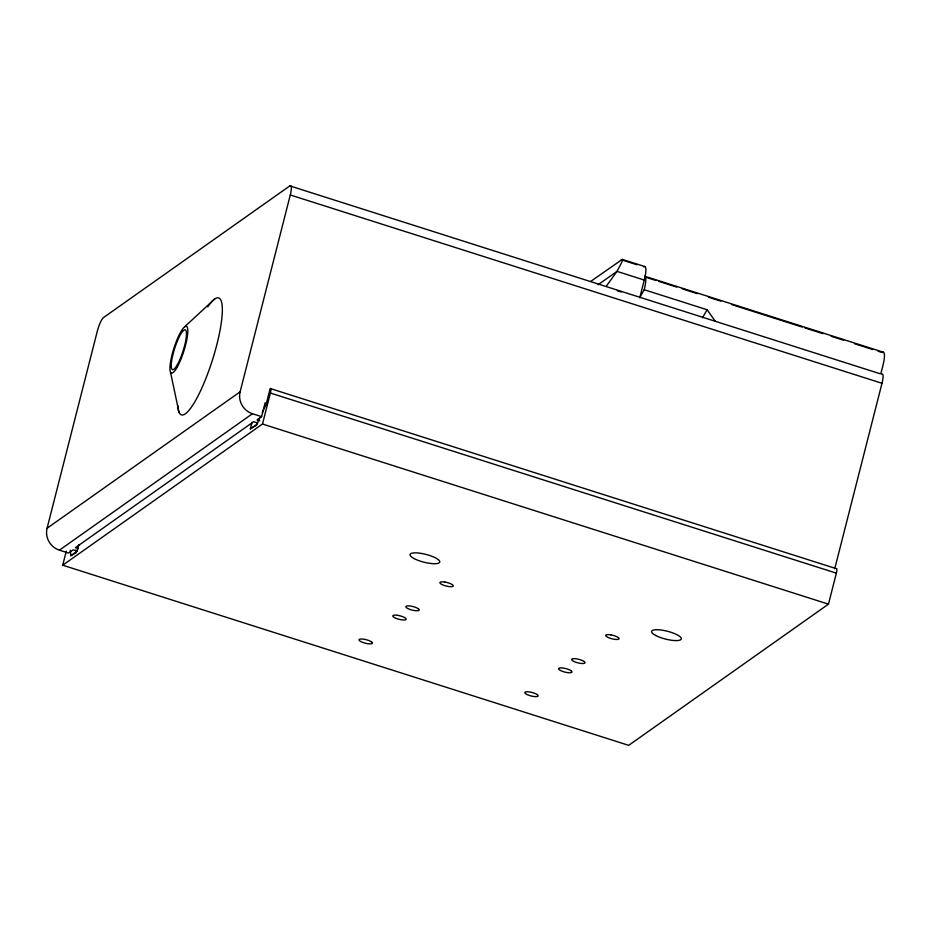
<?xml version="1.0" encoding="UTF-8"?>
<svg xmlns="http://www.w3.org/2000/svg" width="931" height="931" viewBox="0 0 931 931"><rect width="100%" height="100%" fill="white"/><g stroke="black" fill="none" stroke-linecap="round" stroke-linejoin="round"><path stroke-width="1.4" d="M77.331 551.14L73.177 549.825L68.568 553.072L59.421 550.163A17.794 16.758 54.7 0 1 47.085 528.249L97.255 331.401A12.278 2.584 -72.3 0 1 103.55 317.541L289.844 185.886L880.167 373.762M836.143 568.608A6.133 1.292 -72.3 0 1 836.364 573.159L828.462 604.149L628.693 745.347L62.714 565.21L66.299 551.129M78.867 544.658L77.192 551.21L70.837 555.702L70.302 550.268M47.085 528.249L240.117 391.823L290.286 194.975A12.278 2.584 -72.3 0 0 289.844 185.886M257.212 422.662L256.549 425.269L250.346 428.842L252.01 422.29M259.761 420.789L256.991 419.904L261.599 416.646L265.149 402.739M62.714 565.21L262.484 424.024L270.386 393.033A6.133 1.292 -72.3 0 0 270.165 388.483L266.033 404.671L262.298 412.538M639.737 297.839L644.275 280.056A17.794 3.747 -72.3 0 0 643.624 266.86M880.877 373.599L882.879 365.732A17.794 3.747 -72.3 0 0 882.239 352.546L878.096 351.231M834.711 568.806L881.994 383.293A12.278 2.584 -72.3 0 0 881.552 374.192M259.807 417.798L256.688 424.35L250.346 428.842M640.272 296.617L644.217 289.727A17.794 3.747 -72.3 0 0 644.683 276.216L883.356 352.221M702.498 317.785L707.095 309.744L644.217 289.727M606.523 285.898L616.997 271.375L622.083 261.739L622.28 259.388L590.731 281.395M184.734 326.711L214.654 299.014M59.421 550.163L252.452 413.736L261.599 416.646M598.086 284.746L616.997 271.375L644.275 280.056M70.837 555.702L76.319 552.642L76.051 550.012M622.28 259.388L644.741 266.534M621.326 259.772L637.072 264.776M646.335 277.426L655.983 280.499M658.741 281.371L676.686 287.085M682.202 288.843L697.377 293.672M708.41 297.187L720.827 301.144M731.859 304.658L802.219 327.06M804.978 327.945L822.911 333.659M831.197 336.289L843.614 340.246M854.646 343.76L872.58 349.474M617.323 290.716L621.28 291.973M290.286 194.975L881.994 383.293M271.538 388.925L834.758 568.178M270.386 393.033L836.364 573.159M262.484 424.024L828.462 604.149M257.771 423.035L253.616 421.708L75.411 547.661L78.181 548.534M707.095 309.744L715.369 321.404M170.443 371.935L178.938 412.049M207.788 306.881A61.365 12.918 -72.3 0 1 221.834 318.355A61.365 12.918 -72.3 0 1 198.443 395.163A61.365 12.918 -72.3 0 1 177.774 405.404M252.452 413.736A17.794 16.758 54.7 0 1 240.117 391.823M445.018 582.084L443.377 581.875A6.901 1.815 14.3 0 0 440.328 583.458A6.901 1.815 14.3 0 0 448.16 586.449L449.789 586.658A6.901 1.815 14.3 0 0 452.838 585.075A6.901 1.815 14.3 0 0 445.018 582.084M610.806 634.849L609.177 634.639A6.901 1.815 14.3 0 0 606.128 636.222A6.901 1.815 14.3 0 0 613.948 639.213L615.589 639.422A6.901 1.815 14.3 0 0 618.638 637.84A6.901 1.815 14.3 0 0 610.806 634.849M397.909 615.368L396.28 615.158A6.901 1.815 14.3 0 0 393.231 616.753A6.901 1.815 14.3 0 0 401.063 619.743L402.692 619.953A6.901 1.815 14.3 0 0 405.741 618.37A6.901 1.815 14.3 0 0 397.909 615.368M584.226 661.592L583.202 660.952A6.901 1.815 14.3 0 0 574.392 658.648A6.901 1.815 14.3 0 0 572.449 660.591L573.484 661.231A6.901 1.815 14.3 0 0 582.282 663.535A6.901 1.815 14.3 0 0 584.226 661.592M571.168 670.82L570.133 670.18A6.901 1.815 14.3 0 0 561.335 667.876A6.901 1.815 14.3 0 0 559.391 669.82L560.427 670.46A6.901 1.815 14.3 0 0 569.225 672.764A6.901 1.815 14.3 0 0 571.168 670.82M418.438 608.827L417.402 608.187A6.901 1.815 14.3 0 0 408.604 605.883A6.901 1.815 14.3 0 0 406.661 607.827L407.685 608.467A6.901 1.815 14.3 0 0 416.494 610.771A6.901 1.815 14.3 0 0 418.438 608.827M537.385 694.701L536.349 694.061A6.901 1.815 14.3 0 0 527.54 691.756A6.901 1.815 14.3 0 0 525.608 693.7L526.632 694.34A6.901 1.815 14.3 0 0 535.441 696.644A6.901 1.815 14.3 0 0 537.385 694.701M371.585 641.936L370.561 641.296A6.901 1.815 14.3 0 0 361.752 638.992A6.901 1.815 14.3 0 0 359.808 640.935L360.844 641.575A6.901 1.815 14.3 0 0 369.654 643.88A6.901 1.815 14.3 0 0 371.585 641.936M177.181 367.163A24.543 5.167 -72.3 0 0 187.317 327.409A24.543 5.167 -72.3 0 0 172.142 354.432A24.543 5.167 -72.3 0 0 177.181 367.163M177.437 364.545A20.866 4.387 -72.3 0 0 186.049 330.749A20.866 4.387 -72.3 0 0 173.143 353.722A20.866 4.387 -72.3 0 0 177.437 364.545M414.109 558.588A15.338 4.027 14.3 0 0 439.199 562.824A15.338 4.027 14.3 0 0 421.406 553.433A15.338 4.027 14.3 0 0 414.109 558.588M655.645 635.454A15.338 4.027 14.3 0 0 680.736 639.702A15.338 4.027 14.3 0 0 662.942 630.299A15.338 4.027 14.3 0 0 655.645 635.454"/></g></svg>
